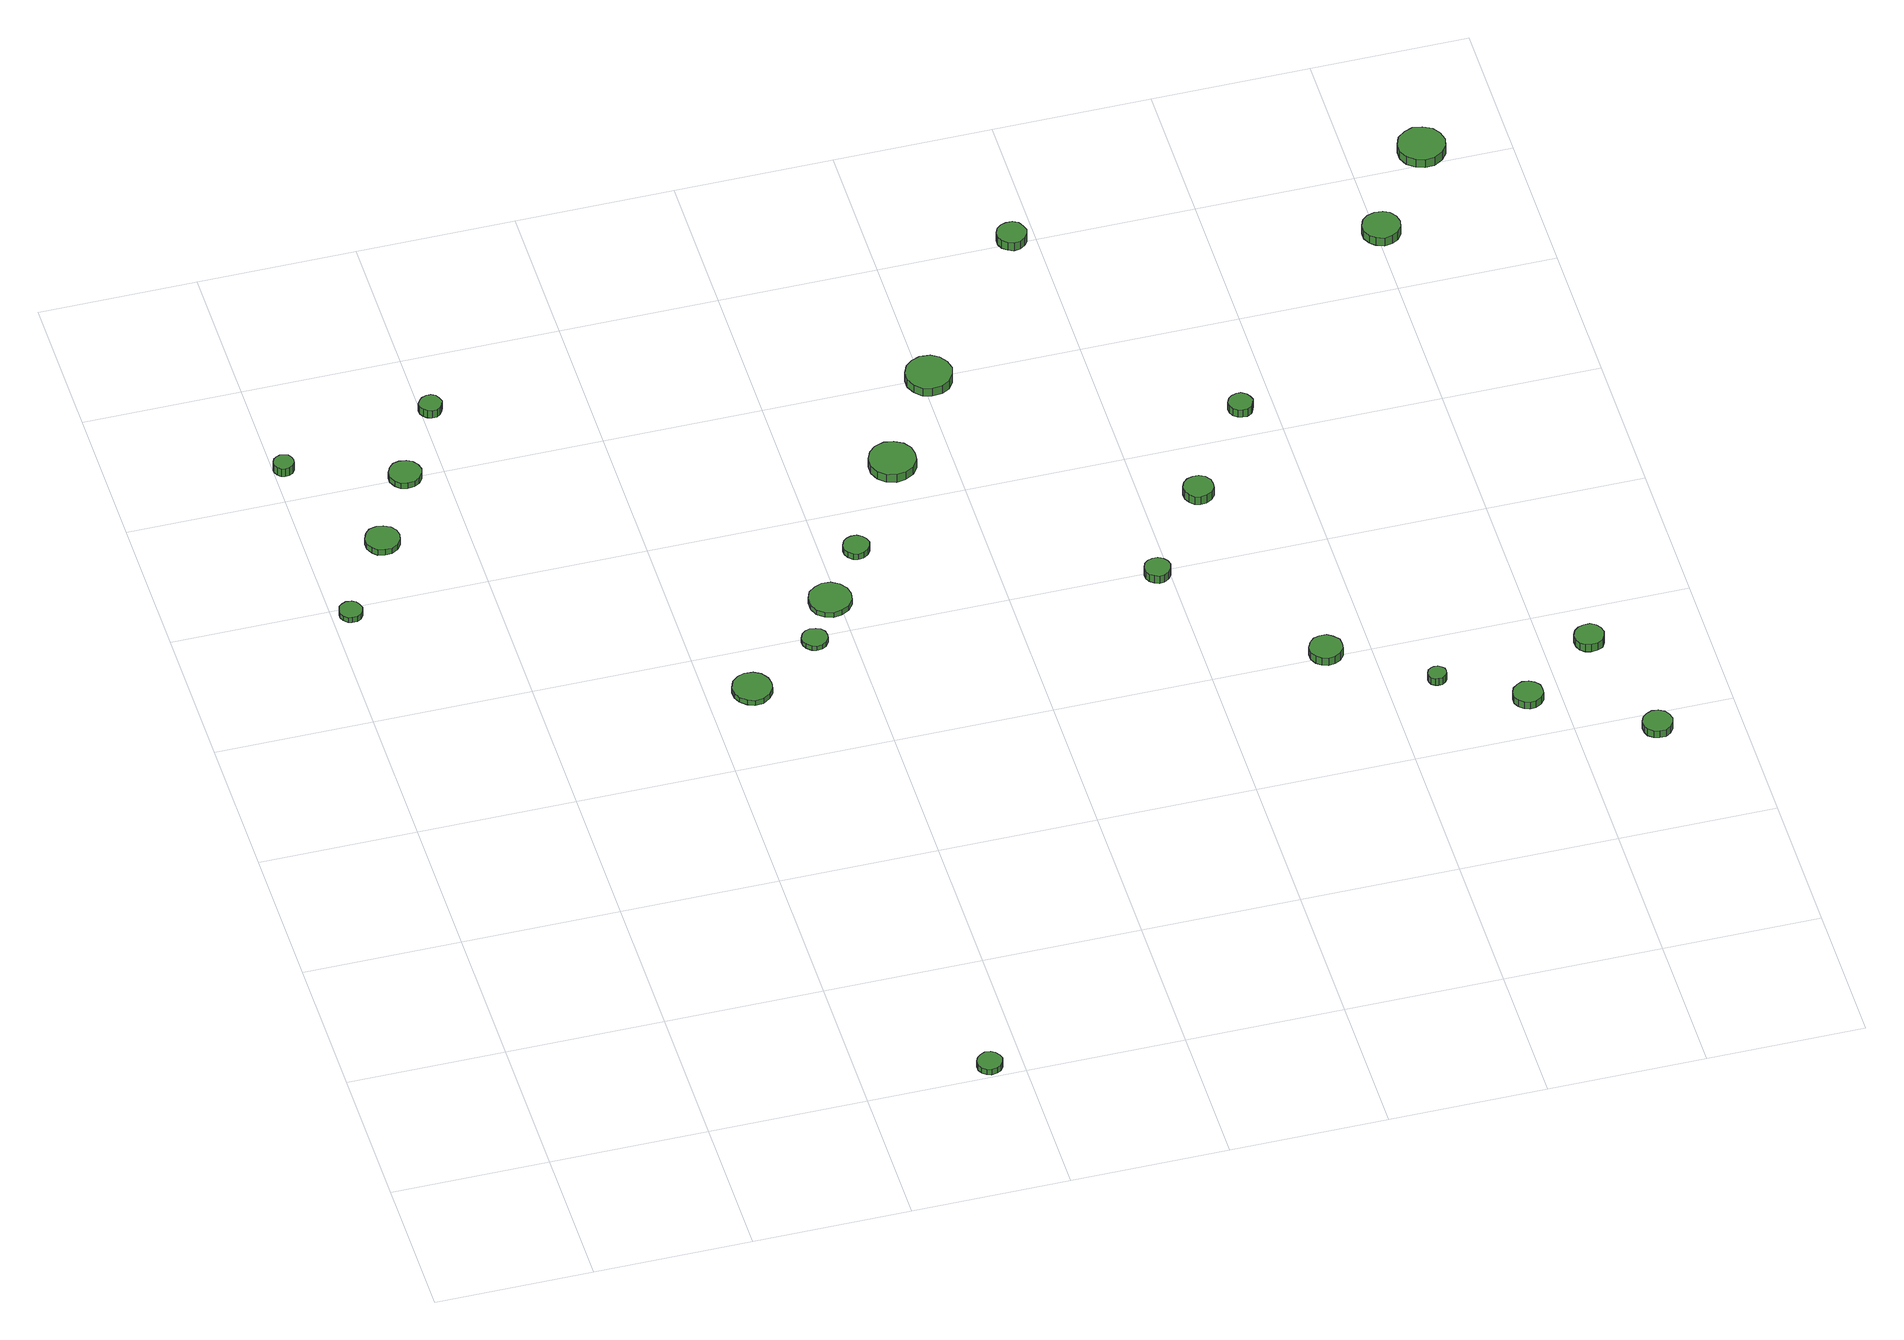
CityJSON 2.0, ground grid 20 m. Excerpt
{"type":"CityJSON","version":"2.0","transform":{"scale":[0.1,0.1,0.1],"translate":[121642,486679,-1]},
"CityObjects":{
"tree1":{"type":"SolitaryVegetationObject","attributes":{"function":"something"},"geometry":[{"type":"MultiSurface","lod":"1","boundaries":[[[0,1,2,3,4,5,6,7,8,9,10,11,12,13,14]],[[15,16,17,18,19,20,21,22,23,24,25,26,27,28,29]],[[0,29,28,1]],[[1,28,27,2]],[[2,27,26,3]],[[3,26,25,4]],[[4,25,24,5]],[[5,24,23,6]],[[6,23,22,7]],[[7,22,21,8]],[[8,21,20,9]],[[9,20,19,10]],[[10,19,18,11]],[[11,18,17,12]],[[12,17,16,13]],[[13,16,15,14]],[[14,15,29,0]]]}]},
"tree2":{"type":"SolitaryVegetationObject","attributes":{"function":"something"},"geometry":[{"type":"MultiSurface","lod":"1","boundaries":[[[30,31,32,33,34,35,36,37,38,39,40,41,42,43,44]],[[45,46,47,48,49,50,51,52,53,54,55,56,57,58,59]],[[30,59,58,31]],[[31,58,57,32]],[[32,57,56,33]],[[33,56,55,34]],[[34,55,54,35]],[[35,54,53,36]],[[36,53,52,37]],[[37,52,51,38]],[[38,51,50,39]],[[39,50,49,40]],[[40,49,48,41]],[[41,48,47,42]],[[42,47,46,43]],[[43,46,45,44]],[[44,45,59,30]]]}]},
"tree3":{"type":"SolitaryVegetationObject","attributes":{"function":"something"},"geometry":[{"type":"MultiSurface","lod":"1","boundaries":[[[60,61,62,63,64,65,66,67,68,69,70,71,72,73,74]],[[75,76,77,78,79,80,81,82,83,84,85,86,87,88,89]],[[60,89,88,61]],[[61,88,87,62]],[[62,87,86,63]],[[63,86,85,64]],[[64,85,84,65]],[[65,84,83,66]],[[66,83,82,67]],[[67,82,81,68]],[[68,81,80,69]],[[69,80,79,70]],[[70,79,78,71]],[[71,78,77,72]],[[72,77,76,73]],[[73,76,75,74]],[[74,75,89,60]]]}]},
"tree4":{"type":"SolitaryVegetationObject","attributes":{"function":"something"},"geometry":[{"type":"MultiSurface","lod":"1","boundaries":[[[90,91,92,93,94,95,96,97,98,99,100,101,102,103,104]],[[105,106,107,108,109,110,111,112,113,114,115,116,117,118,119]],[[90,119,118,91]],[[91,118,117,92]],[[92,117,116,93]],[[93,116,115,94]],[[94,115,114,95]],[[95,114,113,96]],[[96,113,112,97]],[[97,112,111,98]],[[98,111,110,99]],[[99,110,109,100]],[[100,109,108,101]],[[101,108,107,102]],[[102,107,106,103]],[[103,106,105,104]],[[104,105,119,90]]]}]},
"tree5":{"type":"SolitaryVegetationObject","attributes":{"function":"something"},"geometry":[{"type":"MultiSurface","lod":"1","boundaries":[[[120,121,122,123,124,125,126,127,128,129,130,131,132,133,134]],[[135,136,137,138,139,140,141,142,143,144,145,146,147,148,149]],[[120,149,148,121]],[[121,148,147,122]],[[122,147,146,123]],[[123,146,145,124]],[[124,145,144,125]],[[125,144,143,126]],[[126,143,142,127]],[[127,142,141,128]],[[128,141,140,129]],[[129,140,139,130]],[[130,139,138,131]],[[131,138,137,132]],[[132,137,136,133]],[[133,136,135,134]],[[134,135,149,120]]]}]},
"tree6":{"type":"SolitaryVegetationObject","attributes":{"function":"something"},"geometry":[{"type":"MultiSurface","lod":"1","boundaries":[[[150,151,152,153,154,155,156,157,158,159,160,161,162,163,164]],[[165,166,167,168,169,170,171,172,173,174,175,176,177,178,179]],[[150,179,178,151]],[[151,178,177,152]],[[152,177,176,153]],[[153,176,175,154]],[[154,175,174,155]],[[155,174,173,156]],[[156,173,172,157]],[[157,172,171,158]],[[158,171,170,159]],[[159,170,169,160]],[[160,169,168,161]],[[161,168,167,162]],[[162,167,166,163]],[[163,166,165,164]],[[164,165,179,150]]]}]},
"tree7":{"type":"SolitaryVegetationObject","attributes":{"function":"something"},"geometry":[{"type":"MultiSurface","lod":"1","boundaries":[[[180,181,182,183,184,185,186,187,188,189,190,191,192,193,194]],[[195,196,197,198,199,200,201,202,203,204,205,206,207,208,209]],[[180,209,208,181]],[[181,208,207,182]],[[182,207,206,183]],[[183,206,205,184]],[[184,205,204,185]],[[185,204,203,186]],[[186,203,202,187]],[[187,202,201,188]],[[188,201,200,189]],[[189,200,199,190]],[[190,199,198,191]],[[191,198,197,192]],[[192,197,196,193]],[[193,196,195,194]],[[194,195,209,180]]]}]},
"tree8":{"type":"SolitaryVegetationObject","attributes":{"function":"something"},"geometry":[{"type":"MultiSurface","lod":"1","boundaries":[[[210,211,212,213,214,215,216,217,218,219,220,221,222,223,224]],[[225,226,227,228,229,230,231,232,233,234,235,236,237,238,239]],[[210,239,238,211]],[[211,238,237,212]],[[212,237,236,213]],[[213,236,235,214]],[[214,235,234,215]],[[215,234,233,216]],[[216,233,232,217]],[[217,232,231,218]],[[218,231,230,219]],[[219,230,229,220]],[[220,229,228,221]],[[221,228,227,222]],[[222,227,226,223]],[[223,226,225,224]],[[224,225,239,210]]]}]},
"tree9":{"type":"SolitaryVegetationObject","attributes":{"function":"something"},"geometry":[{"type":"MultiSurface","lod":"1","boundaries":[[[240,241,242,243,244,245,246,247,248,249,250,251,252,253,254]],[[255,256,257,258,259,260,261,262,263,264,265,266,267,268,269]],[[240,269,268,241]],[[241,268,267,242]],[[242,267,266,243]],[[243,266,265,244]],[[244,265,264,245]],[[245,264,263,246]],[[246,263,262,247]],[[247,262,261,248]],[[248,261,260,249]],[[249,260,259,250]],[[250,259,258,251]],[[251,258,257,252]],[[252,257,256,253]],[[253,256,255,254]],[[254,255,269,240]]]}]},
"tree10":{"type":"SolitaryVegetationObject","attributes":{"function":"something"},"geometry":[{"type":"MultiSurface","lod":"1","boundaries":[[[270,271,272,273,274,275,276,277,278,279,280,281,282,283,284]],[[285,286,287,288,289,290,291,292,293,294,295,296,297,298,299]],[[270,299,298,271]],[[271,298,297,272]],[[272,297,296,273]],[[273,296,295,274]],[[274,295,294,275]],[[275,294,293,276]],[[276,293,292,277]],[[277,292,291,278]],[[278,291,290,279]],[[279,290,289,280]],[[280,289,288,281]],[[281,288,287,282]],[[282,287,286,283]],[[283,286,285,284]],[[284,285,299,270]]]}]},
"tree11":{"type":"SolitaryVegetationObject","attributes":{"function":"something"},"geometry":[{"type":"MultiSurface","lod":"1","boundaries":[[[300,301,302,303,304,305,306,307,308,309,310,311,312,313,314]],[[315,316,317,318,319,320,321,322,323,324,325,326,327,328,329]],[[300,329,328,301]],[[301,328,327,302]],[[302,327,326,303]],[[303,326,325,304]],[[304,325,324,305]],[[305,324,323,306]],[[306,323,322,307]],[[307,322,321,308]],[[308,321,320,309]],[[309,320,319,310]],[[310,319,318,311]],[[311,318,317,312]],[[312,317,316,313]],[[313,316,315,314]],[[314,315,329,300]]]}]},
"tree12":{"type":"SolitaryVegetationObject","attributes":{"function":"something"},"geometry":[{"type":"MultiSurface","lod":"1","boundaries":[[[330,331,332,333,334,335,336,337,338,339,340,341,342,343,344]],[[345,346,347,348,349,350,351,352,353,354,355,356,357,358,359]],[[330,359,358,331]],[[331,358,357,332]],[[332,357,356,333]],[[333,356,355,334]],[[334,355,354,335]],[[335,354,353,336]],[[336,353,352,337]],[[337,352,351,338]],[[338,351,350,339]],[[339,350,349,340]],[[340,349,348,341]],[[341,348,347,342]],[[342,347,346,343]],[[343,346,345,344]],[[344,345,359,330]]]}]},
"tree13":{"type":"SolitaryVegetationObject","attributes":{"function":"something"},"geometry":[{"type":"MultiSurface","lod":"1","boundaries":[[[360,361,362,363,364,365,366,367,368,369,370,371,372,373,374]],[[375,376,377,378,379,380,381,382,383,384,385,386,387,388,389]],[[360,389,388,361]],[[361,388,387,362]],[[362,387,386,363]],[[363,386,385,364]],[[364,385,384,365]],[[365,384,383,366]],[[366,383,382,367]],[[367,382,381,368]],[[368,381,380,369]],[[369,380,379,370]],[[370,379,378,371]],[[371,378,377,372]],[[372,377,376,373]],[[373,376,375,374]],[[374,375,389,360]]]}]},
"tree14":{"type":"SolitaryVegetationObject","attributes":{"function":"something"},"geometry":[{"type":"MultiSurface","lod":"1","boundaries":[[[390,391,392,393,394,395,396,397,398,399,400,401,402,403,404]],[[405,406,407,408,409,410,411,412,413,414,415,416,417,418,419]],[[390,419,418,391]],[[391,418,417,392]],[[392,417,416,393]],[[393,416,415,394]],[[394,415,414,395]],[[395,414,413,396]],[[396,413,412,397]],[[397,412,411,398]],[[398,411,410,399]],[[399,410,409,400]],[[400,409,408,401]],[[401,408,407,402]],[[402,407,406,403]],[[403,406,405,404]],[[404,405,419,390]]]}]},
"tree15":{"type":"SolitaryVegetationObject","attributes":{"function":"something"},"geometry":[{"type":"MultiSurface","lod":"1","boundaries":[[[420,421,422,423,424,425,426,427,428,429,430,431,432,433,434]],[[435,436,437,438,439,440,441,442,443,444,445,446,447,448,449]],[[420,449,448,421]],[[421,448,447,422]],[[422,447,446,423]],[[423,446,445,424]],[[424,445,444,425]],[[425,444,443,426]],[[426,443,442,427]],[[427,442,441,428]],[[428,441,440,429]],[[429,440,439,430]],[[430,439,438,431]],[[431,438,437,432]],[[432,437,436,433]],[[433,436,435,434]],[[434,435,449,420]]]}]},
"tree16":{"type":"SolitaryVegetationObject","attributes":{"function":"something"},"geometry":[{"type":"MultiSurface","lod":"1","boundaries":[[[450,451,452,453,454,455,456,457,458,459,460,461,462,463,464]],[[465,466,467,468,469,470,471,472,473,474,475,476,477,478,479]],[[450,479,478,451]],[[451,478,477,452]],[[452,477,476,453]],[[453,476,475,454]],[[454,475,474,455]],[[455,474,473,456]],[[456,473,472,457]],[[457,472,471,458]],[[458,471,470,459]],[[459,470,469,460]],[[460,469,468,461]],[[461,468,467,462]],[[462,467,466,463]],[[463,466,465,464]],[[464,465,479,450]]]}]},
"tree17":{"type":"SolitaryVegetationObject","attributes":{"function":"something"},"geometry":[{"type":"MultiSurface","lod":"1","boundaries":[[[480,481,482,483,484,485,486,487,488,489,490,491,492,493,494]],[[495,496,497,498,499,500,501,502,503,504,505,506,507,508,509]],[[480,509,508,481]],[[481,508,507,482]],[[482,507,506,483]],[[483,506,505,484]],[[484,505,504,485]],[[485,504,503,486]],[[486,503,502,487]],[[487,502,501,488]],[[488,501,500,489]],[[489,500,499,490]],[[490,499,498,491]],[[491,498,497,492]],[[492,497,496,493]],[[493,496,495,494]],[[494,495,509,480]]]}]},
"tree18":{"type":"SolitaryVegetationObject","attributes":{"function":"something"},"geometry":[{"type":"MultiSurface","lod":"1","boundaries":[[[510,511,512,513,514,515,516,517,518,519,520,521,522,523,524]],[[525,526,527,528,529,530,531,532,533,534,535,536,537,538,539]],[[510,539,538,511]],[[511,538,537,512]],[[512,537,536,513]],[[513,536,535,514]],[[514,535,534,515]],[[515,534,533,516]],[[516,533,532,517]],[[517,532,531,518]],[[518,531,530,519]],[[519,530,529,520]],[[520,529,528,521]],[[521,528,527,522]],[[522,527,526,523]],[[523,526,525,524]],[[524,525,539,510]]]}]},
"tree19":{"type":"SolitaryVegetationObject","attributes":{"function":"something"},"geometry":[{"type":"MultiSurface","lod":"1","boundaries":[[[540,541,542,543,544,545,546,547,548,549,550,551,552,553,554]],[[555,556,557,558,559,560,561,562,563,564,565,566,567,568,569]],[[540,569,568,541]],[[541,568,567,542]],[[542,567,566,543]],[[543,566,565,544]],[[544,565,564,545]],[[545,564,563,546]],[[546,563,562,547]],[[547,562,561,548]],[[548,561,560,549]],[[549,560,559,550]],[[550,559,558,551]],[[551,558,557,552]],[[552,557,556,553]],[[553,556,555,554]],[[554,555,569,540]]]}]},
"tree20":{"type":"SolitaryVegetationObject","attributes":{"function":"something"},"geometry":[{"type":"MultiSurface","lod":"1","boundaries":[[[570,571,572,573,574,575,576,577,578,579,580,581,582,583,584]],[[585,586,587,588,589,590,591,592,593,594,595,596,597,598,599]],[[570,599,598,571]],[[571,598,597,572]],[[572,597,596,573]],[[573,596,595,574]],[[574,595,594,575]],[[575,594,593,576]],[[576,593,592,577]],[[577,592,591,578]],[[578,591,590,579]],[[579,590,589,580]],[[580,589,588,581]],[[581,588,587,582]],[[582,587,586,583]],[[583,586,585,584]],[[584,585,599,570]]]}]},
"tree21":{"type":"SolitaryVegetationObject","attributes":{"function":"something"},"geometry":[{"type":"MultiSurface","lod":"1","boundaries":[[[600,601,602,603,604,605,606,607,608,609,610,611,612,613,614]],[[615,616,617,618,619,620,621,622,623,624,625,626,627,628,629]],[[600,629,628,601]],[[601,628,627,602]],[[602,627,626,603]],[[603,626,625,604]],[[604,625,624,605]],[[605,624,623,606]],[[606,623,622,607]],[[607,622,621,608]],[[608,621,620,609]],[[609,620,619,610]],[[610,619,618,611]],[[611,618,617,612]],[[612,617,616,613]],[[613,616,615,614]],[[614,615,629,600]]]}]},
"tree22":{"type":"SolitaryVegetationObject","attributes":{"function":"something"},"geometry":[{"type":"MultiSurface","lod":"1","boundaries":[[[630,631,632,633,634,635,636,637,638,639,640,641,642,643,644]],[[645,646,647,648,649,650,651,652,653,654,655,656,657,658,659]],[[630,659,658,631]],[[631,658,657,632]],[[632,657,656,633]],[[633,656,655,634]],[[634,655,654,635]],[[635,654,653,636]],[[636,653,652,637]],[[637,652,651,638]],[[638,651,650,639]],[[639,650,649,640]],[[640,649,648,641]],[[641,648,647,642]],[[642,647,646,643]],[[643,646,645,644]],[[644,645,659,630]]]}]},
"tree23":{"type":"SolitaryVegetationObject","attributes":{"function":"something"},"geometry":[{"type":"MultiSurface","lod":"1","boundaries":[[[660,661,662,663,664,665,666,667,668,669,670,671,672,673,674]],[[675,676,677,678,679,680,681,682,683,684,685,686,687,688,689]],[[660,689,688,661]],[[661,688,687,662]],[[662,687,686,663]],[[663,686,685,664]],[[664,685,684,665]],[[665,684,683,666]],[[666,683,682,667]],[[667,682,681,668]],[[668,681,680,669]],[[669,680,679,670]],[[670,679,678,671]],[[671,678,677,672]],[[672,677,676,673]],[[673,676,675,674]],[[674,675,689,660]]]}]}
},
"vertices":[
[39,989,15],[37,995,15],[34,1000,15],[29,1003,15],[22,1004,15],[17,1002,15],[12,998,15],[10,992,15],[10,986,15],[12,981,15],[17,976,15],[22,975,15],[29,975,15],[34,978,15],[37,983,15],[37,983,7],[34,978,7],[29,975,7],[22,975,7],[17,976,7],[12,981,7],[10,986,7],[10,992,7],[12,998,7],[17,1002,7],[22,1004,7],[29,1003,7],[34,1000,7],[37,995,7],[39,989,7],
[26,1255,20],[25,1260,20],[22,1265,20],[17,1267,20],[12,1268,20],[7,1266,20],[3,1263,20],[1,1258,20],[1,1253,20],[3,1248,20],[7,1244,20],[12,1243,20],[17,1243,20],[22,1246,20],[25,1250,20],[25,1250,7],[22,1246,7],[17,1243,7],[12,1243,7],[7,1244,7],[3,1248,7],[1,1253,7],[1,1258,7],[3,1263,7],[7,1266,7],[12,1268,7],[17,1267,7],[22,1265,7],[25,1260,7],[26,1255,7],
[116,1099,16],[114,1108,16],[109,1115,16],[101,1119,16],[92,1120,16],[83,1118,16],[77,1112,16],[73,1103,16],[73,1094,16],[77,1086,16],[83,1080,16],[92,1078,16],[101,1078,16],[109,1083,16],[114,1090,16],[114,1090,7],[109,1083,7],[101,1078,7],[92,1078,7],[83,1080,7],[77,1086,7],[73,1094,7],[73,1103,7],[77,1112,7],[83,1118,7],[92,1120,7],[101,1119,7],[109,1115,7],[114,1108,7],[116,1099,7],
[172,1202,17],[170,1210,17],[165,1217,17],[158,1221,17],[149,1222,17],[141,1220,17],[135,1214,17],[131,1206,17],[131,1198,17],[135,1190,17],[141,1184,17],[149,1182,17],[158,1183,17],[165,1187,17],[170,1194,17],[170,1194,8],[165,1187,8],[158,1183,8],[149,1182,8],[141,1184,8],[135,1190,8],[131,1198,8],[131,1206,8],[135,1214,8],[141,1220,8],[149,1222,8],[158,1221,8],[165,1217,8],[170,1210,8],[172,1202,8],
[575,19,17],[573,25,17],[569,31,17],[564,34,17],[557,35,17],[551,32,17],[546,28,17],[543,22,17],[543,15,17],[546,9,17],[551,5,17],[557,3,17],[564,4,17],[569,7,17],[573,12,17],[573,12,8],[569,7,8],[564,4,8],[557,3,8],[551,5,8],[546,9,8],[543,15,8],[543,22,8],[546,28,8],[551,32,8],[557,35,8],[564,34,8],[569,31,8],[573,25,8],[575,19,8],
[226,1304,23],[224,1310,23],[221,1315,23],[216,1318,23],[210,1318,23],[204,1316,23],[200,1312,23],[197,1307,23],[197,1301,23],[200,1296,23],[204,1292,23],[210,1290,23],[216,1290,23],[221,1293,23],[224,1298,23],[224,1298,11],[221,1293,11],[216,1290,11],[210,1290,11],[204,1292,11],[200,1296,11],[197,1301,11],[197,1307,11],[200,1312,11],[204,1316,11],[210,1318,11],[216,1318,11],[221,1315,11],[224,1310,11],[226,1304,11],
[481,727,17],[479,737,17],[473,746,17],[464,751,17],[453,752,17],[444,749,17],[436,742,17],[432,732,17],[432,722,17],[436,713,17],[444,706,17],[453,702,17],[464,703,17],[473,709,17],[479,717,17],[479,717,9],[473,709,9],[464,703,9],[453,702,9],[444,706,9],[436,713,9],[432,722,9],[432,732,9],[436,742,9],[444,749,9],[453,752,9],[464,751,9],[473,746,9],[479,737,9],[481,727,9],
[569,792,15],[568,799,15],[564,804,15],[558,807,15],[551,808,15],[545,806,15],[540,802,15],[537,795,15],[537,789,15],[540,783,15],[545,778,15],[551,776,15],[558,777,15],[564,780,15],[568,786,15],[568,786,8],[564,780,8],[558,777,8],[551,776,8],[545,778,8],[540,783,8],[537,789,8],[537,795,8],[540,802,8],[545,806,8],[551,808,8],[558,807,8],[564,804,8],[568,799,8],[569,792,8],
[616,853,16],[614,864,16],[607,873,16],[597,879,16],[586,880,16],[576,876,16],[567,869,16],[563,859,16],[563,847,16],[567,837,16],[576,830,16],[586,826,16],[597,828,16],[607,833,16],[614,842,16],[614,842,8],[607,833,8],[597,828,8],[586,826,8],[576,830,8],[567,837,8],[563,847,8],[563,859,8],[567,869,8],[576,876,8],[586,880,8],[597,879,8],[607,873,8],[614,864,8],[616,853,8],
[661,933,17],[659,940,17],[655,945,17],[649,949,17],[642,949,17],[636,947,17],[631,943,17],[628,936,17],[628,929,17],[631,923,17],[636,918,17],[642,916,17],[649,917,17],[655,921,17],[659,926,17],[659,926,8],[655,921,8],[649,917,8],[642,916,8],[636,918,8],[631,923,8],[628,929,8],[628,936,8],[631,943,8],[636,947,8],[642,949,8],[649,949,8],[655,945,8],[659,940,8],[661,933,8],
[755,1064,21],[753,1075,21],[746,1085,21],[735,1091,21],[723,1093,21],[711,1089,21],[702,1081,21],[697,1070,21],[697,1057,21],[702,1046,21],[711,1038,21],[723,1034,21],[735,1036,21],[746,1042,21],[753,1052,21],[753,1052,8],[746,1042,8],[735,1036,8],[723,1034,8],[711,1038,8],[702,1046,8],[697,1057,8],[697,1070,8],[702,1081,8],[711,1089,8],[723,1093,8],[735,1091,8],[746,1085,8],[753,1075,8],[755,1064,8],
[836,1190,28],[833,1202,28],[826,1212,28],[816,1218,28],[803,1219,28],[792,1215,28],[783,1207,28],[778,1196,28],[778,1184,28],[783,1173,28],[792,1164,28],[803,1161,28],[816,1162,28],[826,1168,28],[833,1178,28],[833,1178,15],[826,1168,15],[816,1162,15],[803,1161,15],[792,1164,15],[783,1173,15],[778,1184,15],[778,1196,15],[783,1207,15],[792,1215,15],[803,1219,15],[816,1218,15],[826,1212,15],[833,1202,15],[836,1190,15],
[1002,796,19],[1000,803,19],[996,808,19],[990,812,19],[983,812,19],[977,810,19],[972,806,19],[969,799,19],[969,792,19],[972,786,19],[977,782,19],[983,779,19],[990,780,19],[996,784,19],[1000,789,19],[1000,789,7],[996,784,7],[990,780,7],[983,779,7],[977,782,7],[972,786,7],[969,792,7],[969,799,7],[972,806,7],[977,810,7],[983,812,7],[990,812,7],[996,808,7],[1000,803,7],[1002,796,7],
[1165,607,19],[1164,615,19],[1158,622,19],[1151,627,19],[1142,627,19],[1134,625,19],[1128,619,19],[1124,611,19],[1124,602,19],[1128,594,19],[1134,589,19],[1142,586,19],[1151,587,19],[1158,591,19],[1164,598,19],[1164,598,7],[1158,591,7],[1151,587,7],[1142,586,7],[1134,589,7],[1128,594,7],[1124,602,7],[1124,611,7],[1128,619,7],[1134,625,7],[1142,627,7],[1151,627,7],[1158,622,7],[1164,615,7],[1165,607,7],
[1089,918,20],[1088,925,20],[1083,932,20],[1076,936,20],[1068,936,20],[1061,934,20],[1055,929,20],[1052,922,20],[1052,914,20],[1055,907,20],[1061,901,20],[1068,899,20],[1076,900,20],[1083,904,20],[1088,910,20],[1088,910,7],[1083,904,7],[1076,900,7],[1068,899,7],[1061,901,7],[1055,907,7],[1052,914,7],[1052,922,7],[1055,929,7],[1061,934,7],[1068,936,7],[1076,936,7],[1083,932,7],[1088,925,7],[1089,918,7],
[987,1397,30],[985,1404,30],[981,1411,30],[974,1415,30],[966,1415,30],[959,1413,30],[953,1408,30],[950,1401,30],[950,1393,30],[953,1386,30],[959,1381,30],[966,1378,30],[974,1379,30],[981,1383,30],[985,1389,30],[985,1389,17],[981,1383,17],[974,1379,17],[966,1378,17],[959,1381,17],[953,1386,17],[950,1393,17],[950,1401,17],[953,1408,17],[959,1413,17],[966,1415,17],[974,1415,17],[981,1411,17],[985,1404,17],[987,1397,17],
[1274,527,19],[1273,532,19],[1270,535,19],[1266,538,19],[1261,538,19],[1257,537,19],[1253,534,19],[1251,529,19],[1251,525,19],[1253,520,19],[1257,517,19],[1261,516,19],[1266,516,19],[1270,519,19],[1273,522,19],[1273,522,8],[1270,519,8],[1266,516,8],[1261,516,8],[1257,517,8],[1253,520,8],[1251,525,8],[1251,529,8],[1253,534,8],[1257,537,8],[1261,538,8],[1266,538,8],[1270,535,8],[1273,532,8],[1274,527,8],
[1174,1044,23],[1172,1050,23],[1169,1055,23],[1163,1059,23],[1157,1059,23],[1151,1057,23],[1146,1053,23],[1143,1047,23],[1143,1041,23],[1146,1035,23],[1151,1031,23],[1157,1029,23],[1163,1029,23],[1169,1032,23],[1172,1038,23],[1172,1038,11],[1169,1032,11],[1163,1029,11],[1157,1029,11],[1151,1031,11],[1146,1035,11],[1143,1041,11],[1143,1047,11],[1146,1053,11],[1151,1057,11],[1157,1059,11],[1163,1059,11],[1169,1055,11],[1172,1050,11],[1174,1044,11],
[1378,465,19],[1377,473,19],[1372,479,19],[1365,483,19],[1357,484,19],[1350,481,19],[1344,476,19],[1341,469,19],[1341,461,19],[1344,454,19],[1350,449,19],[1357,446,19],[1365,447,19],[1372,451,19],[1377,457,19],[1377,457,8],[1372,451,8],[1365,447,8],[1357,446,8],[1350,449,8],[1344,454,8],[1341,461,8],[1341,469,8],[1344,476,8],[1350,481,8],[1357,484,8],[1365,483,8],[1372,479,8],[1377,473,8],[1378,465,8],
[1516,374,19],[1514,382,19],[1510,388,19],[1503,392,19],[1495,393,19],[1488,390,19],[1482,385,19],[1479,378,19],[1479,370,19],[1482,363,19],[1488,358,19],[1495,356,19],[1503,356,19],[1510,360,19],[1514,366,19],[1514,366,8],[1510,360,8],[1503,356,8],[1495,356,8],[1488,358,8],[1482,363,8],[1479,370,8],[1479,378,8],[1482,385,8],[1488,390,8],[1495,393,8],[1503,392,8],[1510,388,8],[1514,382,8],[1516,374,8],
[1476,540,21],[1474,548,21],[1470,554,21],[1463,558,21],[1455,558,21],[1448,556,21],[1442,551,21],[1439,544,21],[1439,536,21],[1442,529,21],[1448,524,21],[1455,522,21],[1463,523,21],[1470,526,21],[1474,533,21],[1474,533,9],[1470,526,9],[1463,523,9],[1455,522,9],[1448,524,9],[1442,529,9],[1439,536,9],[1439,544,9],[1442,551,9],[1448,556,9],[1455,558,9],[1463,558,9],[1470,554,9],[1474,548,9],[1476,540,9],
[1429,1296,24],[1427,1306,24],[1421,1314,24],[1413,1318,24],[1403,1319,24],[1393,1316,24],[1386,1310,24],[1382,1301,24],[1382,1291,24],[1386,1282,24],[1393,1276,24],[1403,1272,24],[1413,1274,24],[1421,1278,24],[1427,1286,24],[1427,1286,11],[1421,1278,11],[1413,1274,11],[1403,1272,11],[1393,1276,11],[1386,1282,11],[1382,1291,11],[1382,1301,11],[1386,1310,11],[1393,1316,11],[1403,1319,11],[1413,1318,11],[1421,1314,11],[1427,1306,11],[1429,1296,11],
[1521,1423,21],[1518,1435,21],[1511,1445,21],[1500,1451,21],[1488,1453,21],[1477,1449,21],[1467,1441,21],[1462,1429,21],[1462,1417,21],[1467,1406,21],[1477,1398,21],[1488,1394,21],[1500,1395,21],[1511,1402,21],[1518,1411,21],[1518,1411,8],[1511,1402,8],[1500,1395,8],[1488,1394,8],[1477,1398,8],[1467,1406,8],[1462,1417,8],[1462,1429,8],[1467,1441,8],[1477,1449,8],[1488,1453,8],[1500,1451,8],[1511,1445,8],[1518,1435,8],[1521,1423,8]
]}
